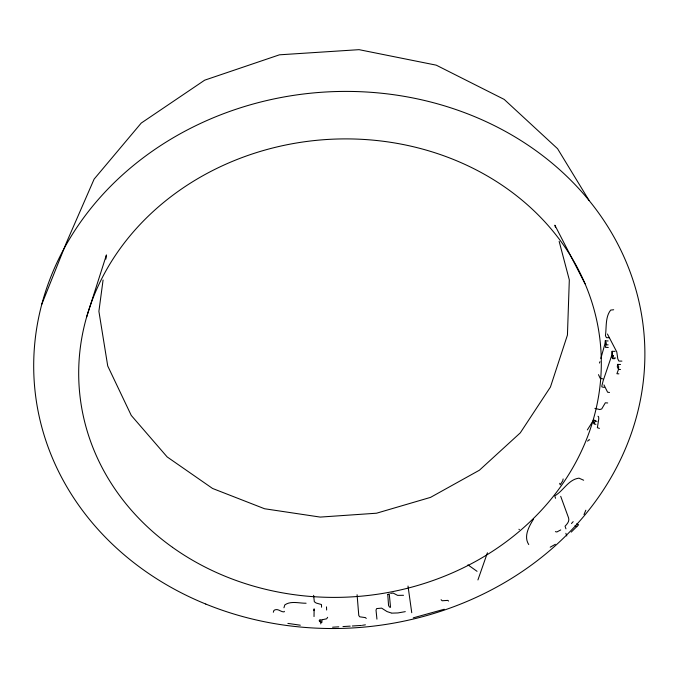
<?xml version="1.0" encoding="UTF-8"?>
<svg xmlns="http://www.w3.org/2000/svg" width="678" height="678" viewBox="0 0 678 678"><rect width="100%" height="100%" fill="white"/><g stroke="black" fill="none" stroke-linecap="round" stroke-linejoin="round"><path stroke-width="1.02" d="M600.844 358.484L605.225 342.831L605.259 340.856L608.115 340.949M620.54 364.476L617.565 364.391L617.319 366.857L618.505 369.417L616.895 373.731L618.861 373.841M320.779 623.887L320.965 622.116L319.126 620.76L319.914 619.963L321.855 619.861L321.957 622.336L320.965 622.116M319.728 621.726L319.914 619.963M103.081 279.989L98.895 311.304L107.726 365.976L131.261 415.428L167.135 456.913L212.553 488.457L264.589 508.754L320.228 517.085L376.527 513.212L430.547 497.372L479.405 470.218L520.272 432.878L550.434 387.053L567.435 335.059L569.317 279.887L559.155 241.402M105.878 259.106L106.429 254.936L86.615 317.084M313.889 610.615L314.126 608.861L314.024 616.548M283.946 607.793L284.802 604.929C290.854 600.598 299.252 603.369 306.092 603.225M615.056 351.374L612.124 351.314L611.649 355.696L603.132 380.833L601.801 386.155L601.937 386.952L604.251 387.401M273.327 612.259L273.878 610.531L275.073 609.785C278.48 608.607 280.861 612.132 284.057 611.895L284.421 611.327M587.343 429.92L593.564 420.072L595.326 420.563M595.911 424.352L594.148 423.852L595.157 420.869L593.564 420.072M477.922 579.936L487.414 552.782M41.807 304.219L66.283 242.987L94.123 179.111L141.227 123.074L204.671 80.174L279.463 54.816L359.06 49.664L436.225 65.156L504.186 99.403L557.553 148.685L589.08 200.459M599.42 363.044L599.979 361.688M583.987 514.551L585.817 510.229M533.417 519.255C529.001 526.492 523.424 536.366 528.73 544.544M327.635 617.294L326.652 618.802L322.389 619.717M571.461 523.526L573.173 521.67M571.215 532.12L578.605 524.78L576.792 523.747M587.563 441.141L589.131 439.683L589.69 439.878M560.731 529.942L556.867 531.967L555.401 531.645M550.214 547.188L555.341 544.298M413.283 617.844L444.209 609.251M405.291 611.641L397.952 612.937L392.037 613.132M362.433 625.277L365.408 624.828M390.647 593.394L393.121 593.072L397.639 595.377L403.52 595.292M613.683 309.753L610.7 310.083C605.149 316.957 606.615 327.338 605.437 335.678L606.446 337.686L609.336 337.72M361.442 625.43L352.297 625.997M332.584 627.209L338.805 626.828M342.958 626.574L350.221 626.125M621.912 361.111L618.912 361.086L617.802 358.891L616.777 351.967L607.437 334.025M613.59 355.772L611.649 355.696L612.556 358.654L614.505 358.73M615.683 358.035L612.759 357.916L612.124 351.314M620.48 369.493L618.505 369.417L618.675 366.595L617.565 364.391M608.115 344.865L606.2 344.78L605.225 342.831M611.514 356.035L613.454 356.12M608.285 347.467L605.429 347.322L606.234 342.814L605.259 340.856M300.295 625.201L287.87 623.396M609.514 392.477L607.615 392.215L603.954 384.909M600.996 378.57L602.861 378.841M607.691 402.978L605.335 402.791L601.725 408.944L599.776 409.546L594.869 408.368M595.157 420.869L596.937 421.36M599.437 428.386L597.36 427.708L598.776 418.792L598.598 416.792L597.962 416.216M391.52 613.065L387.036 611.581L381.638 608.141L376.637 608.581L376.019 610.09L376.934 619.133M583.648 480.227L578.987 478.151C568.291 479.515 563.503 490.864 554.74 495.872L555.562 498.288M575.054 525.628L576.851 526.679M518.89 529.247L519.399 529.56M467.947 564.859L477.041 571.317M448.607 601.064L447.768 600.386L442.132 600.759L441.09 599.691M366.247 618.455L365.459 617.616L359.738 616.81L358.789 615.556L357.086 594.725M560.706 496.313L568.579 517.941C569.698 521.212 567.147 524.018 565.054 526.196L565.952 528.848M585.063 283.777L554.884 225.198L555.418 227.223M598.479 374.654L600.2 378.332M593.106 421.419L594.148 423.852M559.681 483.304L560.231 484.872L562.748 480.761L563.138 478.948M565.876 533.306L566.774 535.967M408.012 586.046L411.749 612.717M326.491 606.878L326.635 610.022M321.575 607.225L321.465 604.539L316.228 603.056L314.329 601.75L313.609 595.326M387.765 594.504L388.553 605.462L389.469 607.056L390.545 607.327L389.265 593.911L387.765 594.504M205.773 604.056A305.846 268.285 -4.8 0 0 644.1 334.898A305.846 268.285 -4.8 0 0 167.975 140.922A305.846 268.285 -4.8 0 0 205.773 604.056M172.517 547.341A261.53 229.011 -4.8 0 0 597.462 402.359A261.53 229.011 -4.8 0 0 250.046 154.711A261.53 229.011 -4.8 0 0 172.517 547.341"/></g></svg>
